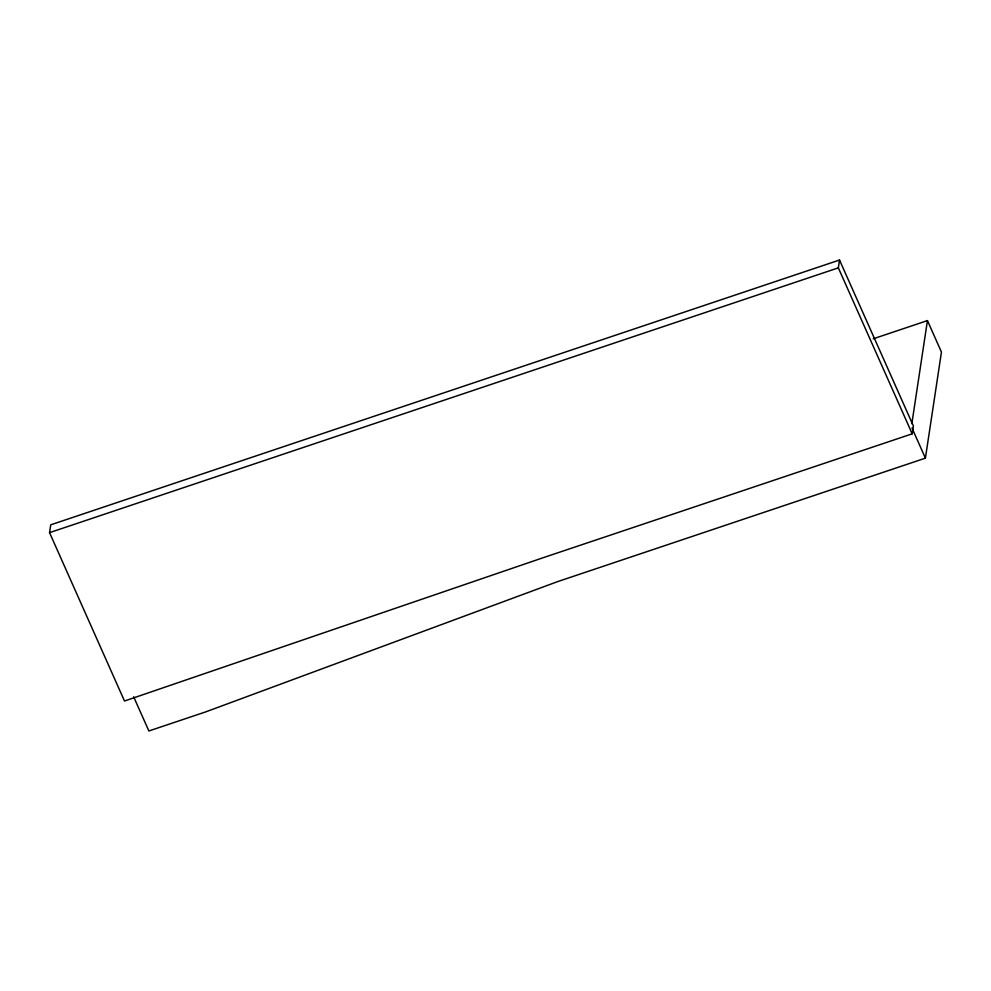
<?xml version="1.0" encoding="UTF-8"?>
<svg xmlns="http://www.w3.org/2000/svg" width="991" height="991" viewBox="0 0 991 991"><rect width="100%" height="100%" fill="white"/><g stroke="black" fill="none" stroke-linecap="round" stroke-linejoin="round"><path stroke-width="1.49" d="M49.55 532.65L50.739 524.821L839.513 260.026L913.392 426.006L912.203 433.823L542.374 557.983L124.494 701.021L49.55 532.65L838.336 267.855L839.513 260.026M911.856 423.64L927.44 320.601L873.22 338.798M133.661 696.809L148.873 730.974L205.533 711.947L557.574 581.63L925.408 458.152L941.45 352.078L927.44 320.601M912.005 428.038L925.408 458.152M838.336 267.855L912.203 433.823"/></g></svg>
